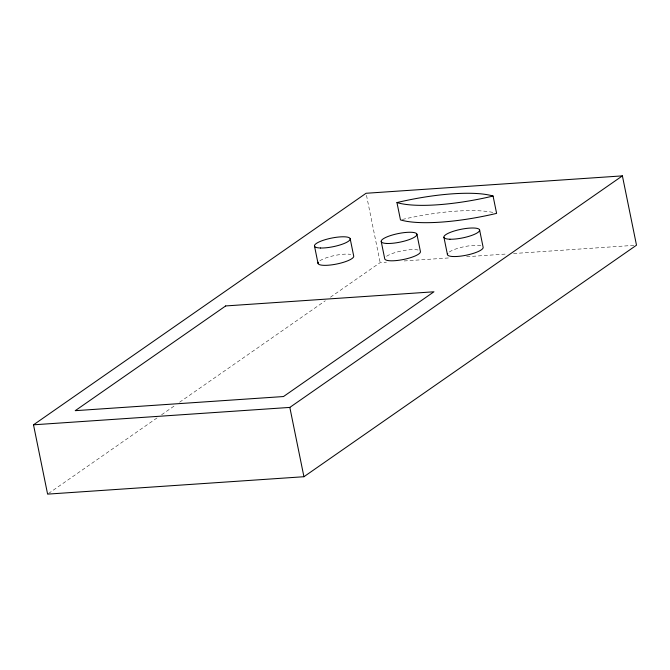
<?xml version="1.0" encoding="UTF-8"?>
<svg xmlns="http://www.w3.org/2000/svg" width="670" height="670" viewBox="0 0 670 670"><rect width="100%" height="100%" fill="white"/><g stroke="black" fill="none" stroke-linecap="round" stroke-linejoin="round"><path stroke-width="0.5" stroke-dasharray="3.35 2.51" d="M48.458 493.522L157.316 417.737M161.604 414.755L175.314 405.208M179.602 402.226L325.319 300.78M330.461 297.195L380.175 262.59L386.423 262.163M404.136 260.957L449.989 257.849M466.655 256.719L507.299 253.955M513.547 253.528L634.415 245.329M366.49 195.322L380.175 262.59M449.269 252.029A18.216 4.372 -11.5 0 1 465.7 246.401A18.216 4.372 -11.5 0 1 481.655 246.016M386.565 256.283A18.216 4.372 -11.5 0 1 402.997 250.664A18.216 4.372 -11.5 0 1 418.951 250.278M319.85 260.814A18.216 4.372 -11.5 0 1 350.737 254.407M402.36 219.459A91.078 21.876 -11.5 0 1 493.84 212.641"/><path stroke-width="1" d="M33.5 424.814L366.071 193.278L622.396 175.875L636.5 245.186L303.929 476.722L47.604 494.125L33.5 424.814L289.825 407.41L622.396 175.875M493.078 196.05L496.604 213.378A91.078 21.876 -11.5 0 1 400.476 219.902L396.95 202.575A91.078 21.876 -11.5 0 0 493.078 196.05A91.078 21.876 -11.5 0 0 396.95 202.575M479.594 229.919L483.12 247.238A18.216 4.372 -11.5 0 1 464.101 255.613A18.216 4.372 -11.5 0 1 447.761 253.419M443.934 237.314L447.451 254.642M416.899 234.173L420.417 251.501A18.216 4.372 -11.5 0 1 403.742 259.424A18.216 4.372 -11.5 0 1 384.756 258.896L381.23 241.569M350.175 238.704L353.701 256.032A18.216 4.372 -11.5 0 1 334.682 264.407A18.216 4.372 -11.5 0 1 318.342 262.204M314.506 246.099L318.032 263.427M289.825 407.41L303.929 476.722M225.681 305.939L75.233 410.677L283.494 396.54L433.942 291.793L225.681 305.939M320.545 248.009A18.216 4.372 -11.5 0 0 349.866 239.927A18.216 4.372 -11.5 0 0 326.617 239.274A18.216 4.372 -11.5 0 0 320.545 248.009M387.268 243.478A18.216 4.372 -11.5 0 0 416.589 235.396A18.216 4.372 -11.5 0 0 393.332 234.743A18.216 4.372 -11.5 0 0 387.268 243.478M449.972 239.224A18.216 4.372 -11.5 0 0 479.284 231.133A18.216 4.372 -11.5 0 0 456.036 230.488A18.216 4.372 -11.5 0 0 449.972 239.224"/></g></svg>
